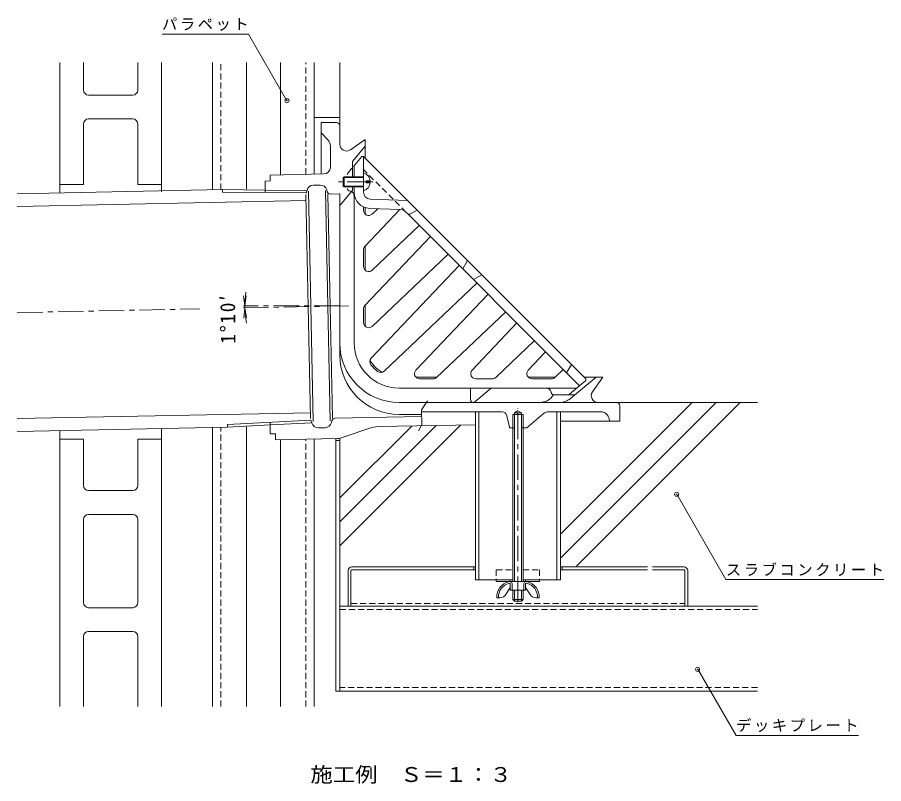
# Model space of a CAD drawing. Units: millimetres, scale not verified. Extents: x -647 to 748, y -582 to 568.
# Drawn here: x 201 to 711, y 70 to 521 of the extents above; entities that cross this region are included whole.
import ezdxf
from ezdxf.enums import TextEntityAlignment as Align

# ---------------------------------------------------------------- set-up
doc = ezdxf.new("R2010")
doc.units = ezdxf.units.MM
doc.header["$LTSCALE"] = 3
doc.header["$PDMODE"] = 32
doc.header["$PDSIZE"] = 2.4
doc.linetypes.add('CHAIN1', pattern=[8, 5, -1, 1, -1])
doc.linetypes.add('DASHED1', pattern=[1.8, 1.2, -0.6])
for name, color, linetype, lineweight in [('3-0', 4, 'Continuous', 9), ('3-2', 6, 'Continuous', 9), ('3-3', 4, 'Continuous', 9), ('3-4', 7, 'Continuous', 9), ('3-5', 7, 'Continuous', 9), ('3-6', 6, 'Continuous', 9), ('3-9', 7, 'Continuous', 9), ('3-A', 2, 'Continuous', 9), ('3-B', 3, 'Continuous', 9), ('3-C', 6, 'Continuous', 9), ('3-D', 7, 'Continuous', 9)]:
    doc.layers.add(name, color=color, linetype=linetype, lineweight=lineweight)
doc.styles.add('ＭＳ ゴシック', font='')
doc.styles.get('ＭＳ ゴシック').set_extended_font_data('MS Gothic')

msp = doc.modelspace()

# ---------------------------------------------------------------- linework, layer by layer
at = {"layer": '3-0'}
for p, q in [((388.726, 459.44), (379.726, 459.44)), ((379.726, 429.103), (379.726, 459.44)), ((390.726, 446.62), (390.726, 457.44)), ((380.129, 453.007), (383.882, 448.982)), ((397.02, 443.344), (405.726, 449.44)), ((405.726, 438.439), (405.726, 449.44)), ((385.226, 433.135), (385.226, 445.572)), ((398.226, 436.501), (405.726, 445.44)), ((398.226, 426.94), (398.226, 436.501)), ((381.307, 429.135), (349.654, 428.491)), ((346.726, 424.931), (349.725, 424.992)), ((346.726, 424.931), (346.863, 418.168)), ((349.654, 428.491), (349.725, 424.992)), ((346.833, 419.647), (371.406, 419.379)), ((371.176, 418.463), (371.432, 419.485)), ((375.011, 283.245), (372.248, 418.928)), ((379.12, 422.59), (375.231, 422.51)), ((385.003, 283.742), (382.24, 419.411)), ((383.354, 418.649), (383.038, 419.721)), ((397.875, 419.021), (390.726, 410.501)), ((398.226, 419.985), (398.226, 421.94)), ((348.342, 418.152), (370.942, 417.906)), ((373.476, 284.945), (370.788, 416.919)), ((386.473, 285.211), (383.786, 417.184)), ((405.726, 405.418), (405.726, 409.275)), ((405.726, 372.343), (405.726, 386.571)), ((405.726, 339.268), (405.726, 351.717)), ((448.002, 309.44), (435.554, 309.44)), ((501.704, 309.44), (517.71, 309.44)), ((526.637, 296.779), (541.725, 309.44)), ((534.725, 309.44), (545.726, 309.44)), ((539.63, 300.734), (545.726, 309.44)), ((467.849, 295.94), (467.849, 302.94)), ((470.268, 294.79), (479.979, 302.94)), ((528.12, 298.94), (516.726, 298.94)), ((553.726, 294.44), (425.726, 294.44)), ((555.726, 292.44), (555.726, 283.44)), ((388.002, 285.24), (438.964, 286.22)), ((438.919, 287.44), (425.726, 287.44)), ((438.864, 288.94), (486.291, 288.94)), ((490.642, 279.836), (489.227, 286.558)), ((493.726, 288.44), (497.726, 288.44)), ((497.726, 288.44), (495.726, 289.594)), ((497.726, 287.44), (497.726, 288.44)), ((500.865, 279.557), (510.653, 287.77)), ((544.553, 288.94), (513.819, 288.94)), ((349.622, 282.724), (349.759, 275.961)), ((349.652, 281.245), (374.193, 282.513)), ((351.099, 282.8), (373.67, 283.966)), ((374.224, 282.408), (373.926, 283.419)), ((386.101, 283.728), (385.829, 282.645)), ((470.726, 281.33), (413.085, 280.222)), ((520.726, 283.44), (555.726, 283.44)), ((549.472, 284.834), (549.726, 283.44)), ((382.031, 279.619), (378.142, 279.54)), ((392.208, 273.805), (408.494, 279.408)), ((493.726, 279.44), (491.131, 279.44)), ((500.544, 279.44), (497.726, 279.44)), ((389.158, 273.263), (352.83, 272.523))]:
    msp.add_line(p, q, dxfattribs=at)
at = {"layer": '3-0', "linetype": 'CHAIN1'}
for p, q in [((200.726, 347.442), (308.174, 349.63)), ((333.779, 350.151), (395.909, 351.417)), ((390.726, 351.311), (333.952, 351.311)), ((495.726, 176.881), (495.726, 291.082))]:
    msp.add_line(p, q, dxfattribs=at)
at = {"layer": '3-0'}
for points in [[(385.313, 417.215), (390.726, 417.325), (390.726, 322.44)], [(493.726, 287.44), (493.726, 288.44), (495.726, 289.594)], [(349.759, 275.961), (352.759, 276.022), (352.83, 272.523)]]:
    msp.add_lwpolyline(points, dxfattribs=at)
for centre, radius, start, end in [((388.726, 457.44), 2, 0, 90), ((381.226, 454.03), 1.5, 180, 222.9996), ((380.226, 445.572), 5, 0, 43.00006), ((394.726, 446.62), 4, 180, 305.00014), ((381.226, 433.135), 4, 271.16652, 0), ((375.312, 418.511), 4, 91.16687, 165.91158), ((379.201, 418.59), 4, 16.42212, 91.16652), ((385.272, 419.214), 2, 196.42154, 271.16689), ((396.726, 419.985), 1.5, 319.99997, 0), ((369.236, 418.95), 2, 328.5451, 345.91219), ((425.726, 329.44), 35, 180, 270), ((425.726, 322.44), 35, 180, 270), ((425.726, 329.44), 20, 210.6315, 239.36613), ((508.374, 304.44), 10, 270, 326.6329), ((520.21, 304.44), 10, 270, 310), ((528.12, 301.94), 3, 270, 310.00003), ((542.906, 298.44), 4, 145.00021, 270), ((469.349, 295.94), 1.5, 180, 270), ((469.303, 295.94), 1.5, 270, 310.00003), ((553.726, 292.44), 2, 0, 90), ((486.291, 285.94), 3, 11.88895, 90), ((513.867, 283.94), 5, 90, 130.00024), ((544.553, 283.94), 5, 10.30475, 90), ((372.007, 282.854), 2, 16.42427, 33.78955), ((378.061, 283.539), 4, 196.42403, 271.16652), ((381.95, 283.618), 4, 271.16652, 345.91158), ((388.041, 283.241), 2, 91.10164, 165.9108), ((413.374, 265.224), 15, 91.10155, 108.98642), ((491.131, 279.94), 0.5, 191.88895, 270), ((500.544, 279.94), 0.5, 270, 310.00331), ((388.955, 283.261), 10, 271.16658, 288.98639)]:
    msp.add_arc(centre, radius, start, end, dxfattribs=at)
at = {"layer": '3-2'}
for p, q in [((398.726, 433.481), (403.725, 439.44)), ((404.725, 439.44), (403.725, 439.44)), ((404.725, 439.44), (535.725, 308.44)), ((404.725, 418.289), (404.725, 439.44)), ((399.225, 434.077), (399.225, 427.44)), ((399.225, 421.44), (399.225, 329.44)), ((430.725, 413.44), (408.571, 414.292)), ((404.725, 407.654), (404.725, 409.672)), ((426.402, 408.102), (408.36, 408.796)), ((409.79, 405.478), (413.094, 408.614)), ((405.549, 386.385), (426.166, 408.111)), ((429.746, 406.641), (430.622, 405.764)), ((430.622, 405.764), (532.04, 304.347)), ((432.427, 405.523), (436.382, 407.783)), ((409.79, 372.403), (437.596, 398.79)), ((405.549, 351.531), (444.164, 392.222)), ((404.725, 374.579), (404.725, 384.32)), ((409.79, 339.328), (454.567, 381.82)), ((463.154, 373.233), (465.982, 378.182)), ((461.135, 375.252), (409.248, 320.574)), ((469.518, 366.869), (474.468, 369.697)), ((471.537, 364.849), (416.86, 312.962)), ((435.614, 313.505), (478.105, 358.281)), ((404.725, 341.504), (404.725, 349.466)), ((447.816, 309.263), (488.508, 347.878)), ((468.689, 313.505), (495.076, 341.311)), ((482.67, 309.263), (505.479, 330.908)), ((501.764, 313.505), (512.046, 324.34)), ((527.24, 316.925), (524.411, 311.975)), ((522.449, 313.937), (517.524, 309.263)), ((437.79, 308.44), (445.751, 308.44)), ((470.865, 308.44), (480.605, 308.44)), ((503.94, 308.44), (515.459, 308.44)), ((526.013, 299.291), (535.725, 307.44)), ((535.725, 308.44), (535.725, 307.44)), ((425.725, 302.94), (530.362, 302.94)), ((515.284, 300.145), (515.207, 300.528))]:
    msp.add_line(p, q, dxfattribs=at)
at = {"layer": '3-2', "linetype": 'DASHED1'}
for p, q in [((395.576, 429.728), (398.726, 433.481)), ((429.746, 406.641), (404.725, 431.661)), ((396.361, 419.156), (397.399, 418.858))]:
    msp.add_line(p, q, dxfattribs=at)
at = {"layer": '3-2', "linetype": 'CHAIN1'}
msp.add_line((410.165, 424.44), (389.897, 424.44), dxfattribs=at)
at = {"layer": '3-2', "linetype": 'DASHED1'}
for centre, start, end in [((396.725, 428.764), 139.99997, 180), ((396.725, 420.611), 180, 255.96399), ((516.755, 300.44), 248.71872, 270.00095), ((525.049, 300.44), 270, 310.00003)]:
    msp.add_arc(centre, 1.5, start, end, dxfattribs=at)
at = {"layer": '3-2'}
for centre, radius, start, end in [((396.225, 416.097), 3, 0, 66.97058), ((408.725, 418.289), 9.5, 180, 267.79742), ((408.725, 418.289), 4, 180, 267.79759), ((407.725, 407.654), 3, 180.00017, 313.50021), ((426.21, 403.105), 5, 44.9998, 87.79738), ((431.683, 406.825), 1.5, 225, 299.74442), ((407.725, 384.319), 3, 136.50002, 179.9995), ((407.725, 374.579), 3, 180.00017, 313.5), ((407.725, 349.466), 3, 136.50002, 180), ((407.725, 341.504), 3, 180.00034, 313.49998), ((425.725, 329.44), 26.5, 180, 270), ((411.424, 318.509), 3, 136.50002, 217.38863), ((425.726, 329.44), 21, 217.3887, 232.60921), ((414.795, 315.138), 3, 232.6093, 313.49998), ((437.79, 311.44), 3, 136.50002, 269.99966), ((470.865, 311.439), 3, 136.5, 269.99983), ((503.94, 311.439), 3, 136.49979, 269.99983), ((445.751, 311.44), 3, 270.00034, 313.49998), ((480.605, 311.439), 3, 270.0005, 313.49998), ((515.459, 311.439), 3, 269.99966, 313.49998), ((512.266, 299.94), 3, 11.30951, 89.99966), ((516.755, 300.44), 1.5, 191.31096, 248.71872)]:
    msp.add_arc(centre, radius, start, end, dxfattribs=at)
at = {"layer": '3-3', "linetype": 'DASHED1'}
for p, q in [((482.976, 195.94), (482.976, 189.94)), ((482.976, 195.94), (492.726, 195.94)), ((498.726, 195.94), (508.476, 195.94)), ((508.476, 195.94), (508.476, 189.94))]:
    msp.add_line(p, q, dxfattribs=at)
at = {"layer": '3-3'}
for p, q in [((482.976, 189.94), (482.976, 188.94)), ((482.976, 188.94), (508.476, 188.94)), ((491.226, 189.94), (491.226, 188.94)), ((500.226, 189.94), (500.226, 188.94)), ((508.476, 189.94), (508.476, 188.94))]:
    msp.add_line(p, q, dxfattribs=at)
at = {"layer": '3-4'}
for p, q in [((334.829, 351.311), (334.046, 357.26)), ((334.829, 351.311), (335.612, 357.26)), ((334.841, 350.173), (334.179, 344.21)), ((334.841, 350.173), (335.745, 344.241))]:
    msp.add_line(p, q, dxfattribs=at)
msp.add_arc((390.725, 351.311), 55.896, 171.58571, 190.33745, dxfattribs=at)
at = {"layer": '3-5'}
for p, q in [((336.986, 511.426), (285.986, 511.426)), ((359.619, 472.225), (336.986, 511.426)), ((589.25, 240.378), (618.218, 190.206)), ((618.218, 190.206), (711.218, 190.206)), ((601.738, 137.299), (624.291, 98.236)), ((624.291, 98.236), (696.291, 98.236))]:
    msp.add_line(p, q, dxfattribs=at)
for p in [(359.619, 472.225), (589.25, 240.378), (601.588, 137.252)]:
    msp.add_point(p, dxfattribs=at)
at = {"layer": '3-6'}
for p, q in [((470.726, 189.94), (470.726, 288.94)), ((472.726, 189.94), (472.726, 288.94)), ((518.726, 288.94), (518.726, 189.94)), ((520.726, 288.94), (520.726, 189.94)), ((470.726, 189.94), (492.726, 189.94)), ((498.726, 189.94), (520.726, 189.94))]:
    msp.add_line(p, q, dxfattribs=at)
at = {"layer": '3-9'}
for p, q in [((225.726, 418.038), (225.726, 494.788)), ((239.726, 478.54), (239.726, 494.788)), ((271.726, 478.54), (271.726, 494.788)), ((285.725, 418.563), (285.725, 494.788)), ((315.726, 419.871), (315.726, 494.788)), ((335.726, 420.116), (335.726, 494.788)), ((355.726, 428.614), (355.726, 494.788)), ((375.726, 429.022), (375.726, 494.788)), ((390.726, 457.439), (390.726, 494.788)), ((242.726, 475.54), (268.726, 475.54)), ((268.726, 461.54), (242.726, 461.54)), ((390.726, 462.439), (375.726, 462.439)), ((239.726, 422.877), (239.726, 458.541)), ((271.726, 422.877), (271.726, 458.541)), ((225.726, 422.877), (239.726, 422.877)), ((271.726, 422.877), (285.725, 422.877)), ((598.361, 294.44), (520.726, 216.804)), ((612.503, 294.44), (520.726, 202.662)), ((626.645, 294.44), (529.746, 197.54)), ((553.726, 294.44), (636.861, 294.44)), ((461.95, 281.161), (390.726, 209.936)), ((447.531, 280.884), (390.726, 224.078)), ((225.726, 115.333), (225.726, 277.715)), ((285.725, 115.333), (285.725, 278.937)), ((315.726, 115.333), (315.726, 279.548)), ((335.726, 115.333), (335.726, 280.045)), ((433.111, 280.606), (390.726, 238.221)), ((225.726, 272.877), (239.726, 272.877)), ((239.726, 245.54), (239.726, 272.877)), ((271.726, 245.54), (271.726, 272.877)), ((271.726, 272.877), (285.725, 272.877)), ((355.726, 115.333), (355.726, 272.582)), ((375.726, 272.989), (375.726, 115.333)), ((388.426, 273.248), (388.426, 124.44)), ((388.426, 272.084), (390.726, 272.084)), ((390.726, 273.419), (390.726, 124.44)), ((242.726, 242.54), (268.726, 242.54)), ((239.726, 176.54), (239.726, 225.54)), ((268.726, 228.54), (242.726, 228.54)), ((271.726, 176.54), (271.726, 225.54)), ((395.726, 174.44), (390.726, 174.44)), ((595.726, 174.44), (636.861, 174.44)), ((242.726, 173.54), (268.726, 173.54)), ((268.726, 159.54), (242.726, 159.54)), ((239.726, 115.333), (239.726, 156.54)), ((271.726, 115.333), (271.726, 156.54)), ((636.861, 124.44), (388.426, 124.44))]:
    msp.add_line(p, q, dxfattribs=at)
at = {"layer": '3-9', "linetype": 'DASHED1'}
for p, q in [((320.726, 419.973), (320.726, 494.788)), ((370.726, 428.92), (370.726, 494.788)), ((320.726, 115.333), (320.726, 279.649)), ((370.726, 115.333), (370.726, 272.888)), ((390.726, 172.439), (636.861, 172.439)), ((636.861, 126.44), (390.726, 126.44))]:
    msp.add_line(p, q, dxfattribs=at)
at = {"layer": '3-9'}
for centre, start, end in [((242.726, 478.54), 180, 270), ((268.726, 478.54), 270, 0), ((242.726, 458.541), 90, 180), ((268.726, 458.541), 0, 90), ((242.726, 245.54), 180, 270), ((268.726, 245.54), 270, 0), ((242.726, 225.54), 90, 180), ((268.726, 225.54), 0, 90), ((242.726, 176.54), 180, 270), ((268.726, 176.54), 270, 0), ((242.726, 156.54), 90, 180), ((268.726, 156.54), 0, 90)]:
    msp.add_arc(centre, 3, start, end, dxfattribs=at)
at = {"layer": '3-A'}
for p, q in [((393.225, 427.44), (393.225, 421.44)), ((406.225, 425.04), (406.225, 423.84)), ((408.692, 425.04), (406.225, 425.04)), ((408.692, 423.84), (406.225, 423.84)), ((404.725, 421.94), (392.725, 421.94)), ((392.725, 421.94), (393.225, 421.44)), ((404.725, 421.44), (393.225, 421.44)), ((492.726, 287.44), (498.726, 287.44)), ((492.726, 287.44), (492.726, 188.94)), ((493.726, 287.44), (493.726, 188.94)), ((497.726, 287.44), (497.726, 188.94)), ((498.726, 287.44), (498.726, 188.94)), ((488.622, 181.307), (491.226, 185.44)), ((491.026, 187.94), (490.54, 187.94)), ((491.226, 183.94), (491.226, 187.74)), ((491.226, 183.94), (500.226, 183.94)), ((492.226, 187.74), (492.226, 183.94)), ((492.726, 183.939), (492.726, 178.44)), ((493.726, 183.939), (493.726, 177.44)), ((497.726, 183.939), (497.726, 177.44)), ((498.726, 183.939), (498.726, 178.44)), ((499.226, 187.74), (499.226, 183.94)), ((500.226, 183.94), (500.226, 187.74)), ((502.83, 181.307), (500.226, 185.44)), ((500.426, 187.94), (500.911, 187.94)), ((485.237, 179.44), (483.226, 179.44)), ((506.214, 179.44), (508.226, 179.44)), ((492.726, 178.44), (498.726, 178.44))]:
    msp.add_line(p, q, dxfattribs=at)
for points in [[(404.725, 427.44), (393.225, 427.44), (392.725, 426.94)], [(404.725, 426.94), (392.725, 426.94), (392.725, 421.94)], [(492.726, 178.44), (493.726, 177.44), (497.726, 177.44), (498.726, 178.44)]]:
    msp.add_lwpolyline(points, dxfattribs=at)
for centre, radius, start, end in [((403.28, 424.44), 5.445, 6.32591, 74.60773), ((403.28, 424.44), 5.445, 285.39227, 353.67409), ((492.462, 179.918), 9.248, 102.71823, 182.96507), ((491.026, 187.74), 1.2, 0, 90), ((500.426, 187.74), 1.2, 90, 180), ((498.989, 179.918), 9.248, 357.03493, 77.28177), ((492.462, 179.918), 8.248, 103.47058, 182.96507), ((491.026, 187.74), 0.2, 0, 90), ((500.426, 187.74), 0.2, 90, 180), ((498.989, 179.918), 8.248, 357.03493, 76.52942), ((485.237, 183.44), 4, 270, 327.78351), ((506.214, 183.44), 4, 212.21649, 270)]:
    msp.add_arc(centre, radius, start, end, dxfattribs=at)
at = {"layer": '3-B'}
for p, q in [((395.726, 195.44), (395.726, 174.44)), ((397.326, 195.44), (397.326, 174.44)), ((397.826, 197.54), (470.726, 197.54)), ((397.826, 195.94), (470.726, 195.94)), ((469.726, 197.54), (469.726, 195.94)), ((520.726, 197.54), (572.148, 197.54)), ((572.148, 195.94), (520.726, 195.94)), ((521.726, 197.54), (521.726, 195.94)), ((574.975, 197.54), (593.626, 197.54)), ((593.626, 195.94), (574.975, 195.94)), ((594.126, 195.44), (594.126, 174.44)), ((595.726, 195.44), (595.726, 174.44)), ((395.726, 174.44), (595.726, 174.44))]:
    msp.add_line(p, q, dxfattribs=at)
at = {"layer": '3-B', "linetype": 'DASHED1'}
for p, q in [((397.326, 176.04), (572.148, 176.04)), ((574.975, 176.04), (594.126, 176.04))]:
    msp.add_line(p, q, dxfattribs=at)
at = {"layer": '3-B'}
for centre, radius, start, end in [((397.826, 195.44), 2.1, 90, 180), ((397.826, 195.44), 0.5, 90, 180), ((593.626, 195.44), 2.1, 0, 90), ((593.626, 195.44), 0.5, 0, 90)]:
    msp.add_arc(centre, radius, start, end, dxfattribs=at)
at = {"layer": '3-C'}
for p, q in [((200.726, 417.456), (321.703, 419.92)), ((348.342, 418.152), (321.687, 418.442)), ((200.726, 409.955), (370.86, 413.419)), ((200.726, 284.929), (373.405, 288.445)), ((351.099, 282.8), (324.477, 281.425)), ((200.726, 277.427), (324.554, 279.949))]:
    msp.add_line(p, q, dxfattribs=at)
for points in [[(346.833, 419.646), (321.703, 419.92), (321.687, 418.442)], [(349.652, 281.245), (324.554, 279.949), (324.477, 281.425)]]:
    msp.add_lwpolyline(points, dxfattribs=at)
at = {"layer": '3-D'}
msp.add_lwpolyline([(442.401, 295.407), (438.817, 290.195), (439.143, 281.399), (437.188, 277.707)], dxfattribs=at)

# ---------------------------------------------------------------- texts
at = {"layer": '3-4', "color": 2, "insert": (329.419, 329.119), "char_height": 8.798, "attachment_point": 7, "rotation": 90.583, "style": 'ＭＳ ゴシック'}
msp.add_mtext('\\T1.19;\\W0.95;1°10′', dxfattribs=at)
at = {"layer": '3-5', "color": 2, "style": 'ＭＳ ゴシック', "width": 1.1}
msp.add_text('施工例\u3000Ｓ＝１：３', height=8.798, dxfattribs=at).set_placement((373.405, 68.217), align=Align.BOTTOM_LEFT)
at = {"layer": '3-5', "char_height": 6.598, "attachment_point": 7, "style": 'ＭＳ ゴシック'}
for s, insert in [('\\T1.17;パラペット', (285.986, 513.426)), ('\\T1.17;スラブコンクリート', (618.218, 192.206)), ('\\T1.17;デッキプレート', (624.291, 100.236))]:
    msp.add_mtext(s, dxfattribs=dict(at, insert=insert))

doc.saveas('drawing.dxf')
